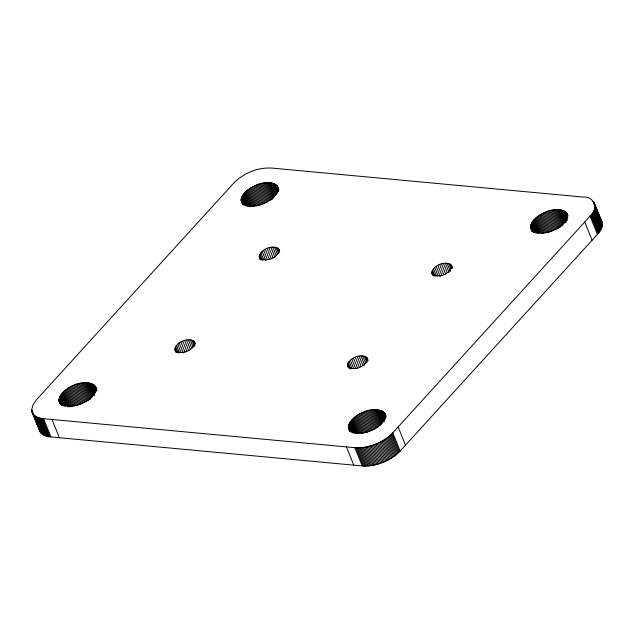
<?xml version="1.0" encoding="UTF-8"?>
<svg xmlns="http://www.w3.org/2000/svg" width="634" height="634" viewBox="0 0 634 634"><rect width="100%" height="100%" fill="white"/><g stroke="black" fill="none" stroke-linecap="round" stroke-linejoin="round"><path stroke-width="0.95" d="M95.702 386.978C97.367 401.037 67.331 413.186 59.16 401.338C58.479 387.414 91.098 373.973 96.804 389.72M241.126 200.051C242.101 187.474 272.62 174.564 278.286 188.67C277.304 201.24 246.784 214.149 241.126 200.051L242.957 204.608M385.131 413.939C386.788 427.99 356.76 440.147 348.589 428.299C348.003 414.517 379.14 401.599 385.86 415.761M530.547 227.004C531.53 214.435 562.049 201.525 567.715 215.623C566.733 228.192 536.213 241.11 530.547 227.004L532.013 230.657M31.7 409.944L33.023 404.627L36.59 399.626L233.859 182.957C243.575 173.011 257.864 167.281 271.78 168.065L583.082 197.063C594.304 195.898 598.987 209.664 590.072 216.131L392.811 432.8C383.087 442.754 368.806 448.476 354.889 447.691L43.587 418.702C38.516 418.456 31.89 415.872 31.7 409.944L37.2 423.623M39.086 428.877C39.807 434.433 46.052 436.636 50.918 436.937L362.22 465.935C376.136 466.719 390.425 460.989 400.141 451.043L597.41 234.374C600.984 230.697 604.376 224.388 600.691 219.665M175.602 351.807C171.933 342.653 191.658 334.704 195.43 343.747M259.972 259.132C256.31 249.978 276.036 242.037 279.8 251.072M367.237 357.988C367.791 366.222 352.797 372.237 347.408 366.048C347.709 357.893 364.082 351.268 367.974 359.819M432.515 275.204C428.853 266.05 448.579 258.109 452.343 267.144M74.733 385.028L82.063 403.272L78.743 404.69L71.412 386.455M546.326 211.899L553.664 230.142L550.336 231.561L543.005 213.325M259.179 184.169L266.51 202.405L262.008 204.1L254.67 185.857M365.295 411.577L372.626 429.82L369.257 431.144L361.927 412.9M431.778 273.381C437.167 279.562 452.169 273.547 451.606 265.321M259.235 257.309C264.624 263.49 279.626 257.475 279.071 249.249M174.865 349.976C180.254 356.165 195.256 350.15 194.693 341.924M594.113 202.563L601.959 222.035M593.765 201.984L602.134 222.692M593.361 201.43L602.245 223.358M593.265 201.81L594.732 205.456M594.969 205.812L602.3 224.056M594.961 206.526L602.292 224.769M594.89 207.255L602.229 225.498M594.763 208L602.102 226.243M594.581 208.76L601.912 227.004M594.327 209.537L601.658 227.78M594.018 210.329L601.349 228.573M593.638 211.13L600.977 229.373M593.202 211.946L600.541 230.19M592.703 212.77L600.033 231.014M592.14 213.603L599.471 231.846M591.514 214.443L598.845 232.686M590.825 215.291L598.155 233.534M590.072 216.131L597.41 234.374M584.722 222.011L592.061 240.254M567.026 213.317L567.755 215.14M566.685 212.81L567.779 215.544M566.273 212.335L567.739 215.98M565.797 211.891L567.628 216.448M565.259 211.479L567.818 217.866M564.648 211.106L567.581 218.405M563.975 210.773L567.279 218.984M563.246 210.48L567.271 220.513M562.445 210.226L566.479 220.26M561.581 210.012L566.352 221.868M560.662 209.846L565.797 222.621M559.679 209.727L564.807 222.502M558.649 209.664L564.149 223.342M557.595 209.64L563.46 224.238M556.517 209.672L562.746 225.181M555.416 209.751L562.017 226.164M554.298 209.87L560.9 226.29M553.173 210.036L560.139 227.368M552.04 210.25L559.006 227.574M550.891 210.504L558.229 228.739M549.749 210.789L557.08 229.032M548.6 211.122L555.939 229.365L554.798 229.738L547.459 211.494M545.208 212.342L552.539 230.586M544.099 212.818L551.429 231.053M541.935 213.864L549.266 232.099M540.889 214.427L548.228 232.67M539.875 215.029L546.841 232.353M538.892 215.647L545.858 232.979M537.941 216.297L544.535 232.718M537.022 216.979L543.623 233.391M536.15 217.676L542.387 233.177M535.326 218.389L541.19 232.987M534.549 219.134L540.049 232.813M533.82 219.887L538.955 232.662M533.162 220.656L538.298 233.423M532.576 221.409L537.347 233.272M532.069 222.162L536.467 233.106M531.633 222.899L535.667 232.932M531.268 223.62L534.938 232.741M530.983 224.333L534.28 232.543M530.769 225.03L533.701 232.329M530.626 225.712L533.186 232.092M530.547 226.37L532.386 230.927M530.618 227.622L532.084 231.267M530.753 228.208L532.061 231.513M450.972 264.513L452.438 268.166M450.005 263.879L451.836 268.444M448.714 263.443L450.917 268.919M447.121 263.229L450.417 271.439M445.345 263.261L449.015 272.382M443.491 263.522L447.152 272.644M441.597 263.99L445.631 274.023M439.727 264.655L443.76 274.688M437.92 265.488L441.953 275.521M436.24 266.47L440.273 276.503M434.726 267.58L438.031 275.79M433.442 268.8L436.374 276.099M432.475 270.052L435.043 276.44M431.881 271.249L433.719 275.806M431.651 272.366L432.753 275.101M398.16 426.928L405.491 445.171M366.603 357.188L368.069 360.833M365.628 356.554L367.466 361.111M364.344 356.118L366.912 362.497M362.743 355.904L365.683 363.195M392.811 432.8L400.141 451.043M384.854 413.4L385.955 416.142M384.513 412.892L385.615 415.627M384.101 412.417L385.94 416.982M383.625 411.973L385.829 417.449M360.976 355.928L364.637 365.049M383.087 411.569L385.654 417.949M392.026 433.64L399.357 451.884M382.476 411.197L385.417 418.488M381.811 410.856L385.107 419.066M391.186 434.48L398.517 452.716M381.074 410.563L384.743 419.684M359.113 356.189L362.783 365.311M380.273 410.309L384.672 421.253M390.298 435.296L397.637 453.532M379.417 410.103L383.816 421.047M389.379 436.089L396.71 454.332M357.227 356.665L361.261 366.698M378.49 409.936L383.261 421.792M377.507 409.818L382.643 422.585M388.42 436.874L395.751 455.117M376.477 409.746L381.977 423.433M355.349 357.322L359.383 367.355M387.422 437.634L394.752 455.878M375.423 409.73L381.288 424.32M386.391 438.379L393.722 456.615M374.345 409.762L380.582 425.263M353.55 358.155L357.576 368.188M385.329 439.1L392.66 457.336M373.244 409.833L379.481 425.343M351.862 359.137L355.531 368.259M372.134 409.96L378.736 426.373M384.236 439.798L391.566 458.033M371.009 410.127L377.975 427.451M383.11 440.471L390.449 458.715M350.356 360.255L353.653 368.457M369.868 410.333L376.834 427.665M381.969 441.121L389.3 459.365M349.072 361.475L352.005 368.766M368.726 410.586L375.693 427.918M380.804 441.747L388.135 459.991M277.597 186.356L278.817 189.281M277.256 185.849L278.722 189.503M367.577 410.88L374.916 429.123M276.844 185.374L278.683 189.931M348.106 362.727L350.673 369.107M276.369 184.93L278.572 190.406M379.615 442.35L386.946 460.593M275.83 184.518L278.397 190.905M275.219 184.145L278.16 191.444M347.511 363.924L349.342 368.481M366.436 411.212L373.767 429.448M274.554 183.812L277.851 192.023M347.281 365.041L348.383 367.775M378.403 442.928L385.734 461.164M273.817 183.519L277.486 192.641M273.016 183.266L277.05 193.299M377.182 443.475L384.513 461.718M272.16 183.06L276.559 194.004M364.162 411.989L371.492 430.224M271.233 182.893L276.004 194.749M375.946 443.99L383.277 462.234M363.036 412.425L370.367 430.668M270.25 182.774L275.386 195.541M374.694 444.482L382.025 462.725M269.22 182.703L274.72 196.389M268.166 182.687L274.031 197.277M360.841 413.408L368.172 431.651L367.102 432.19L359.771 413.947M373.434 444.949L380.765 463.185M267.088 182.711L273.325 198.22M372.166 445.377L379.497 463.62M265.995 182.79L272.588 199.211M358.725 414.517L366.056 432.76M370.898 445.773L378.229 464.017M264.877 182.917L271.479 199.33M357.703 415.111L364.669 432.443M369.622 446.146L376.953 464.381M263.752 183.083L270.718 200.407M356.72 415.738L363.686 433.07M262.611 183.289L269.577 200.621M368.346 446.479L375.677 464.714M355.769 416.387L362.735 433.719M261.47 183.543L268.436 200.875M367.07 446.772L374.401 465.015M354.858 417.061L361.459 433.482M260.32 183.836L267.659 202.08M353.986 417.758L360.215 433.26M365.802 447.041L373.133 465.277M353.162 418.48L359.026 433.07M364.534 447.263L371.865 465.507M258.038 184.534L265.369 202.777M352.385 419.217L357.885 432.895M363.274 447.461L370.613 465.697M351.656 419.977L357.156 433.656M256.905 184.946L264.235 203.181M362.03 447.612L369.36 465.855M350.998 420.738L356.126 433.505M255.779 185.382L263.11 203.625M350.412 421.499L355.175 433.355M360.794 447.731L368.132 465.966M349.897 422.244L354.303 433.188M359.581 447.802L366.912 466.045M349.461 422.981L353.495 433.014M349.104 423.71L352.766 432.832M253.584 186.364L260.915 204.608L259.845 205.147L252.514 186.903M278.429 248.449L279.531 251.183M358.376 447.842L365.707 466.077M348.811 424.423L351.751 431.714M277.462 247.807L279.293 252.372M348.597 425.113L351.529 432.412M348.454 425.794L350.657 431.271M357.196 447.834L364.526 466.077M348.383 426.452L350.214 431.017M276.17 247.371L278.738 253.758M348.383 427.094L350.142 431.73M348.446 427.704L349.913 431.358M348.589 428.299L349.897 431.603M251.468 187.474L258.434 204.806M356.031 447.786L363.369 466.03M274.577 247.157L277.51 254.456M354.889 447.691L362.22 465.935M250.446 188.068L257.412 205.4M249.463 188.694L256.429 206.026M272.802 247.189L276.107 255.399M248.512 189.344L255.114 205.757M270.948 247.45L274.982 257.483M247.601 190.018L254.202 206.438M246.729 190.715L252.966 206.216M269.054 247.918L273.088 257.951M245.905 191.436L251.769 206.026M245.128 192.173L250.993 206.763M267.183 248.583L271.217 258.617M244.399 192.934L249.899 206.613M346.449 446.907L353.78 465.15M243.741 193.695L248.869 206.462M265.377 249.416L269.41 259.449M243.155 194.456L247.918 206.312M242.64 195.201L247.046 206.145M242.204 195.938L246.238 205.971M263.696 250.398L267.358 259.52M241.847 196.667L245.509 205.788M241.554 197.38L244.494 204.671M241.34 198.07L244.272 205.368M241.197 198.751L243.401 204.227M262.183 251.508L265.852 260.629M241.126 199.409L243.321 204.885M241.189 200.661L242.885 204.687M241.332 201.255L242.798 204.901M260.899 252.728L263.831 260.027M259.932 253.98L262.5 260.368M259.346 255.177L261.176 259.742M259.116 256.294L260.582 259.948M194.059 341.116L195.161 343.85M193.093 340.482L194.923 345.039M191.801 340.046L194.369 346.426M190.208 339.832L193.14 347.123M188.433 339.864L191.73 348.066M186.578 340.117L190.24 349.239M184.684 340.593L188.718 350.626M182.806 341.25L186.84 351.284M181.007 342.091L185.041 352.116M179.319 343.065L183.353 353.098M177.813 344.183L181.11 352.393M176.529 345.403L179.462 352.702M175.563 346.655L178.13 353.035M174.968 347.852L176.799 352.409M174.738 348.969L176.204 352.615M95.433 386.447L96.78 389.965M95.092 385.94L96.851 390.576M94.68 385.464L96.511 390.021M94.204 385.02L96.4 390.489M93.658 384.608L96.225 390.996M93.055 384.236L95.988 391.535M92.382 383.903L95.686 392.113M91.653 383.61L95.314 392.723M90.852 383.356L94.886 393.389M89.988 383.142L94.759 394.998M89.069 382.976L94.197 395.751M88.086 382.857L93.214 395.632M87.056 382.793L92.556 396.472M86.002 382.77L91.867 397.367M84.924 382.801L91.153 398.303M83.823 382.881L90.424 399.293M82.705 382.999L89.307 399.42M81.58 383.166L88.546 400.498M80.447 383.38L87.413 400.704M79.298 383.625L86.636 401.869M78.156 383.919L85.122 401.251M77.007 384.252L84.346 402.495M75.866 384.624L83.205 402.867M73.615 385.472L80.946 403.707M72.506 385.947L79.836 404.183M70.342 386.994L77.673 405.229M69.296 387.556L76.635 405.8M68.282 388.159L75.248 405.483M67.299 388.777L74.265 406.109M66.348 389.427L72.942 405.847M65.429 390.1L72.03 406.521M64.557 390.798L70.794 406.307M63.733 391.519L69.97 407.028M62.956 392.256L68.821 406.854M62.227 393.017L67.727 406.703M61.569 393.785L66.332 405.641M60.983 394.538L65.754 406.394M60.476 395.291L64.874 406.236M60.04 396.028L64.074 406.061M59.675 396.749L63.345 405.871M59.39 397.463L62.687 405.673M59.176 398.16L62.108 405.459M59.033 398.834L61.593 405.221M58.954 399.499L60.793 404.056M58.954 400.133L60.42 403.779M59.025 400.751L60.492 404.397M59.16 401.338L60.262 404.08M52.028 419.486L59.358 437.729M43.587 418.702L50.918 436.937M42.47 418.583L49.801 436.818M41.408 418.416L48.747 436.66M40.402 418.218L47.74 436.461M39.451 417.988L46.781 436.224M38.547 417.711L45.878 435.954M37.699 417.402L45.03 435.645M36.907 417.061L44.237 435.304M36.17 416.681L43.5 434.924M35.48 416.276L42.819 434.512M34.854 415.833L42.185 434.076M34.284 415.357L41.614 433.601M33.768 414.858L41.099 433.101M37.937 425.454L39.031 428.188M31.755 410.642L40.639 432.57M32.231 412.227L40.235 432.016M32.041 411.965L39.887 431.437"/></g></svg>
